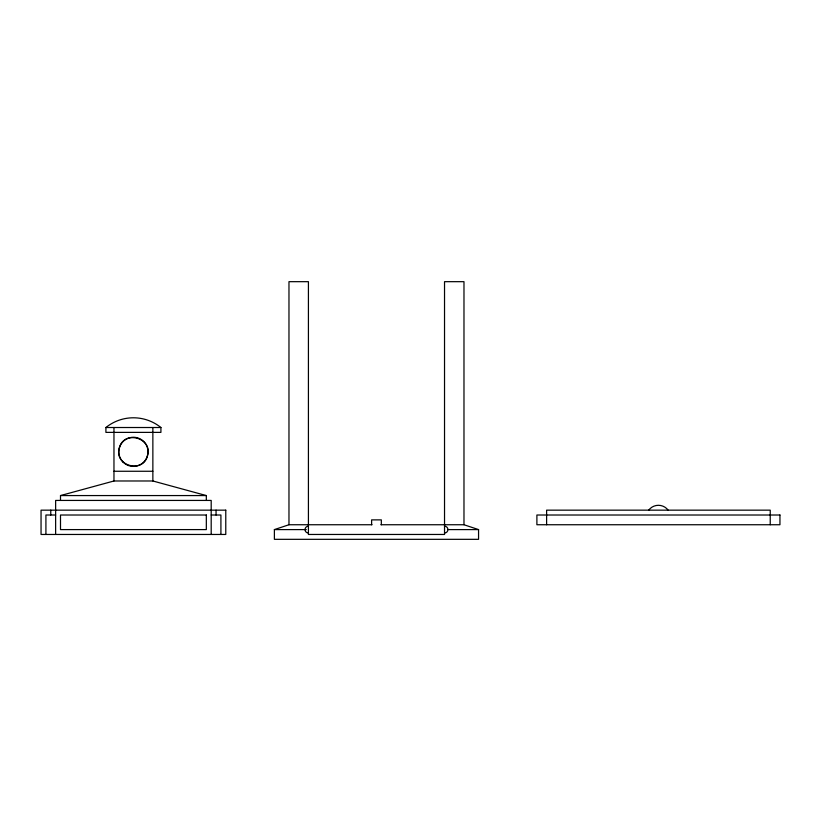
<?xml version="1.0" encoding="UTF-8"?>
<svg xmlns="http://www.w3.org/2000/svg" width="821" height="821" viewBox="0 0 821 821"><rect width="100%" height="100%" fill="white"/><g stroke="black" fill="none" stroke-linecap="round" stroke-linejoin="round"><path stroke-width="1.23" d="M380.923 524.742L463.978 524.742L478.561 529.596L478.561 539.325L274.388 539.325L274.388 529.596L288.971 524.742L372.016 524.742M60.497 500.43L60.497 495.566L113.965 480.983L152.86 480.983L206.328 495.566L206.328 500.43M105.909 427.515L160.916 427.515L160.916 432.38L105.909 432.38L105.909 427.515A43.749 43.749 0 0 1 160.916 427.515M113.965 471.264L152.86 471.264M60.497 495.566L206.328 495.566M55.633 515.013L45.914 515.013L45.914 534.461M211.192 515.013L220.911 515.013L220.911 534.461M274.388 529.596L306.284 529.596M444.53 533.003A3.407 3.407 0 0 0 447.927 529.596L478.561 529.596M770.231 524.742L770.231 510.159L546.612 510.159L546.612 524.742M463.978 524.742L463.978 281.675L444.53 281.675L444.53 534.461L308.419 534.461L308.419 281.675L288.971 281.675L288.971 524.742M381.334 524.742L381.334 519.878L371.615 519.878L371.615 524.742M216.056 510.159L216.056 515.013M211.192 534.461L211.192 500.43L55.633 500.43L55.633 534.461M152.86 427.515L152.86 480.983M113.965 427.515L113.965 480.983M50.769 510.159L50.769 515.013M308.419 533.003A3.407 3.407 0 0 1 305.012 529.596A3.407 3.407 0 0 1 308.419 526.199M444.53 526.199A3.407 3.407 0 0 1 447.927 529.596M648.703 510.159A12.151 12.151 0 0 1 668.14 510.159M119.322 448.05C113.791 465.959 143.336 473.871 147.503 455.593C153.034 437.685 123.489 429.763 119.322 448.05M225.775 510.159L41.05 510.159L41.05 534.461L225.775 534.461L225.775 510.159M206.328 515.013L60.497 515.013L60.497 529.596L206.328 529.596L206.328 515.013M779.95 515.013L536.893 515.013L536.893 524.742L779.95 524.742L779.95 515.013M123.099 462.131A14.583 14.583 0 0 0 147.503 455.593A14.583 14.583 0 0 0 129.636 437.737A14.583 14.583 0 0 0 123.099 462.131"/></g></svg>
